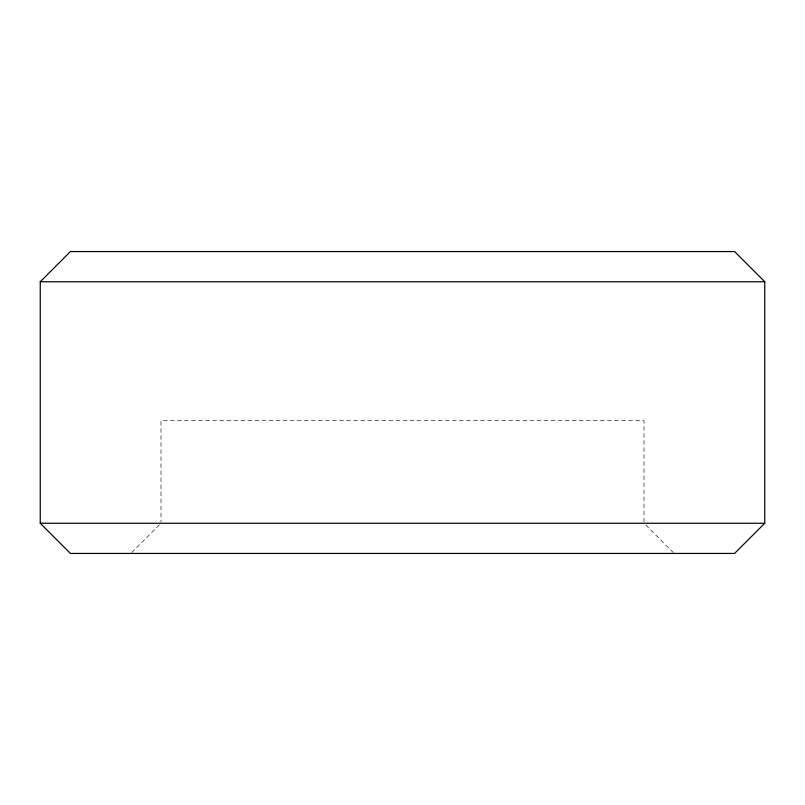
<?xml version="1.0" encoding="UTF-8"?>
<svg xmlns="http://www.w3.org/2000/svg" width="805" height="805" viewBox="0 0 805 805"><rect width="100%" height="100%" fill="white"/><g stroke="black" fill="none" stroke-linecap="round" stroke-linejoin="round"><path stroke-width="0.6" stroke-dasharray="4.03 3.02" d="M131.698 552.552L161 523.25M645.771 525.021L673.302 552.552M644 522.002L644 420.613L161 420.613L161 522.002"/><path stroke-width="1.21" d="M40.25 281.75L70.438 251.563L734.563 251.563L764.75 281.75L764.75 523.25L734.563 553.438L70.438 553.438L40.25 523.25L40.25 281.75L764.75 281.75M40.25 523.25L764.75 523.25"/></g></svg>
